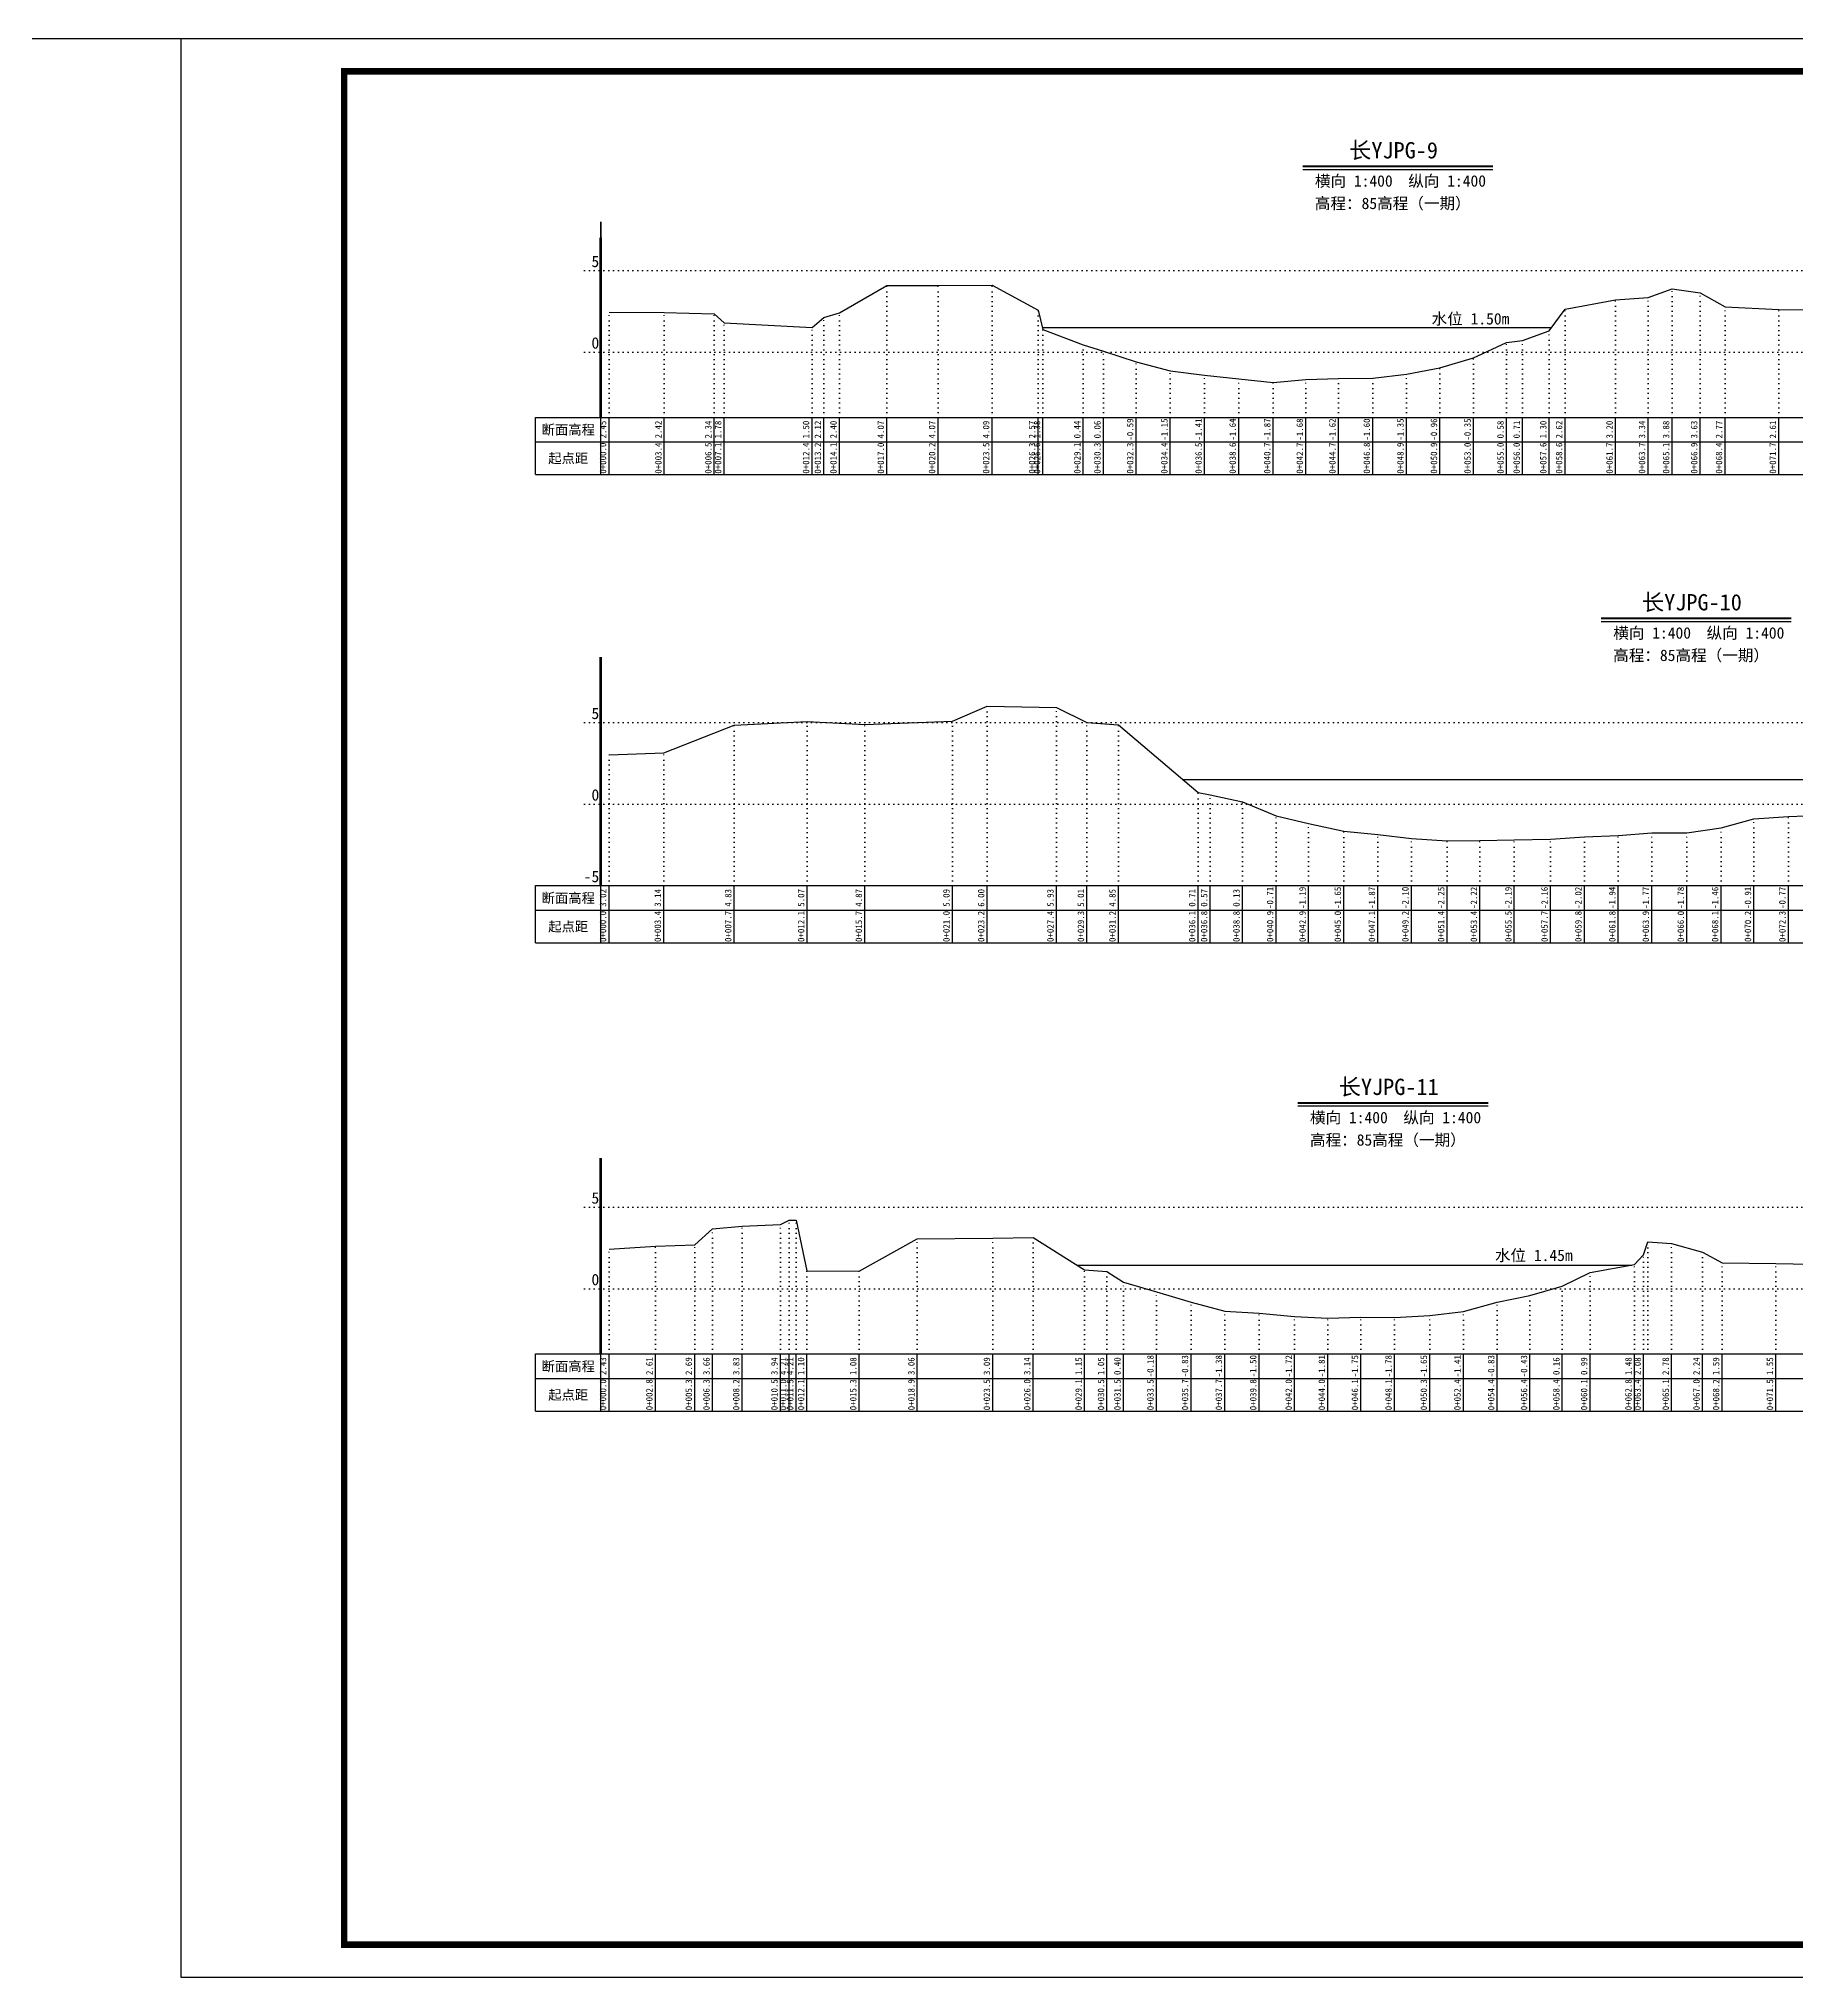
# Model space of a CAD drawing. Header units: millimetres. Extents: x 519117 to 522827, y 3371934 to 3372231.
# Drawn here: x 520504.8 to 520774, y 3371934.1 to 3372231.1 of the extents above; entities that cross this region are included whole.
import ezdxf
from ezdxf.enums import TextEntityAlignment as Align

# ---------------------------------------------------------------- set-up
doc = ezdxf.new("R2010")
doc.units = ezdxf.units.MM
doc.header["$LTSCALE"] = 0.4
doc.header["$MEASUREMENT"] = 0
doc.linetypes.add('X4', pattern=[1.6, 0, -1.6])
for name, color, linetype in [('DMX', 1, 'Continuous'), ('zdm1', 5, 'Continuous'), ('ZDMT5', 3, 'Continuous'), ('图框', 7, 'Continuous'), ('断面名称', 5, 'Continuous'), ('比例尺', 3, 'Continuous'), ('水位', 4, 'Continuous')]:
    doc.layers.add(name, color=color, linetype=linetype)
doc.styles.add('HDM', font='仿宋_GB2312.ttf')

msp = doc.modelspace()

# ---------------------------------------------------------------- linework, layer by layer
at = {"layer": 'DMX', "linetype": 'Continuous', "flags": 128}
for points in [[(520592.11, 3372189.2), (520600.58, 3372189.12), (520608.23, 3372188.92), (520609.73, 3372187.52), (520623.21, 3372186.82), (520625.01, 3372188.37), (520627.41, 3372189.07), (520634.66, 3372193.24), (520642.51, 3372193.24), (520650.78, 3372193.29), (520657.83, 3372189.49), (520658.58, 3372186.52), (520664.76, 3372184.17), (520667.83, 3372183.22), (520672.86, 3372181.59), (520678.08, 3372180.19), (520683.33, 3372179.54), (520688.56, 3372178.97), (520693.86, 3372178.39), (520698.83, 3372178.87), (520703.83, 3372179.02), (520709.11, 3372179.07), (520714.26, 3372179.69), (520719.38, 3372180.67), (520724.53, 3372182.19), (520729.58, 3372184.52), (520732.06, 3372184.84), (520736.13, 3372186.32), (520738.56, 3372189.62), (520746.28, 3372191.06), (520751.26, 3372191.41), (520754.96, 3372192.76), (520759.26, 3372192.14), (520763.06, 3372189.99), (520771.31, 3372189.59), (520783.91, 3372189.51)], [(520592.11, 3372121.36), (520600.48, 3372121.66), (520611.28, 3372125.88), (520622.46, 3372126.48), (520631.28, 3372125.98), (520644.71, 3372126.53), (520650.03, 3372128.81), (520660.63, 3372128.63), (520665.31, 3372126.33), (520670.13, 3372125.93), (520682.36, 3372115.58), (520684.18, 3372115.23), (520689.13, 3372114.13), (520694.28, 3372112.03), (520699.26, 3372110.83), (520704.66, 3372109.68), (520709.88, 3372109.13), (520715.01, 3372108.55), (520720.48, 3372108.18), (520725.51, 3372108.25), (520730.78, 3372108.33), (520736.33, 3372108.43), (520741.51, 3372108.78), (520746.71, 3372108.98), (520751.83, 3372109.4), (520757.21, 3372109.38), (520762.46, 3372110.18), (520767.48, 3372111.55), (520772.76, 3372111.9), (520778.01, 3372112.1)], [(520592.11, 3372045.63), (520599.21, 3372046.08), (520605.23, 3372046.28), (520607.96, 3372048.71), (520612.51, 3372049.13), (520618.36, 3372049.41), (520619.71, 3372050.08), (520620.78, 3372050.08), (520622.43, 3372042.31), (520630.43, 3372042.26), (520639.33, 3372047.2), (520650.91, 3372047.28), (520657.08, 3372047.4), (520664.96, 3372042.43), (520668.38, 3372042.18), (520670.91, 3372040.55), (520675.96, 3372039.1), (520681.26, 3372037.48), (520686.43, 3372036.1), (520691.71, 3372035.8), (520697.13, 3372035.28), (520702.21, 3372035.05), (520707.28, 3372035.2), (520712.43, 3372035.13), (520717.83, 3372035.45), (520722.98, 3372036.05), (520728.16, 3372037.5), (520733.18, 3372038.5), (520738.13, 3372039.95), (520742.38, 3372042.03), (520749.18, 3372043.25), (520750.58, 3372044.75), (520751.23, 3372046.75), (520754.88, 3372046.5), (520759.61, 3372045.15), (520762.61, 3372043.53), (520770.86, 3372043.43), (520776.13, 3372043.3)]]:
    msp.add_lwpolyline(points, dxfattribs=at)
at = {"layer": 'zdm1', "linetype": 'Continuous'}
for p, q in [((520590.73, 3372173.06), (520590.73, 3372200.56)), ((520590.98, 3372173.06), (520590.98, 3372200.56)), ((520580.86, 3372164.31), (520580.86, 3372173.06)), ((520580.86, 3372173.06), (520592.11, 3372173.06)), ((520590.86, 3372164.31), (520590.86, 3372173.06)), ((520592.11, 3372173.06), (520835.03, 3372173.06)), ((520580.86, 3372169.31), (520835.03, 3372169.31)), ((520580.86, 3372164.31), (520835.03, 3372164.31)), ((520590.73, 3372101.31), (520590.73, 3372136.31)), ((520590.98, 3372101.31), (520590.98, 3372136.31)), ((520580.86, 3372092.56), (520580.86, 3372101.31)), ((520580.86, 3372101.31), (520592.11, 3372101.31)), ((520590.86, 3372092.56), (520590.86, 3372101.31)), ((520592.11, 3372101.31), (520926.43, 3372101.31)), ((520580.86, 3372097.56), (520926.43, 3372097.56)), ((520580.86, 3372092.56), (520926.43, 3372092.56)), ((520590.73, 3372029.56), (520590.73, 3372059.56)), ((520590.98, 3372029.56), (520590.98, 3372059.56)), ((520580.86, 3372020.81), (520580.86, 3372029.56)), ((520580.86, 3372029.56), (520592.11, 3372029.56)), ((520590.86, 3372020.81), (520590.86, 3372029.56)), ((520592.11, 3372029.56), (520833.53, 3372029.56)), ((520580.86, 3372025.81), (520833.53, 3372025.81)), ((520580.86, 3372020.81), (520833.53, 3372020.81))]:
    msp.add_line(p, q, dxfattribs=at)
at = {"layer": 'zdm1', "linetype": 'X4'}
for p, q in [((520588.36, 3372195.56), (520837.53, 3372195.56)), ((520588.36, 3372183.06), (520837.53, 3372183.06)), ((520588.36, 3372126.31), (520928.93, 3372126.31)), ((520588.36, 3372113.81), (520928.93, 3372113.81)), ((520588.36, 3372101.31), (520928.93, 3372101.31)), ((520588.36, 3372052.06), (520836.03, 3372052.06)), ((520588.36, 3372039.56), (520836.03, 3372039.56))]:
    msp.add_line(p, q, dxfattribs=at)
at = {"layer": 'zdm1', "linetype": 'Continuous', "flags": 128}
for points in [[(520590.86, 3372200.56, 0.25, 0.25, 0), (520590.86, 3372203.06, 0.25, 0.25, 0)], [(520590.86, 3372195.56, 0.25, 0.25, 0), (520590.86, 3372198.06, 0.25, 0.25, 0)], [(520590.86, 3372190.56, 0.25, 0.25, 0), (520590.86, 3372193.06, 0.25, 0.25, 0)], [(520590.86, 3372185.56, 0.25, 0.25, 0), (520590.86, 3372188.06, 0.25, 0.25, 0)], [(520590.86, 3372180.56, 0.25, 0.25, 0), (520590.86, 3372183.06, 0.25, 0.25, 0)], [(520590.86, 3372175.56, 0.25, 0.25, 0), (520590.86, 3372178.06, 0.25, 0.25, 0)], [(520590.86, 3372133.81, 0.25, 0.25, 0), (520590.86, 3372136.31, 0.25, 0.25, 0)], [(520590.86, 3372128.81, 0.25, 0.25, 0), (520590.86, 3372131.31, 0.25, 0.25, 0)], [(520590.86, 3372123.81, 0.25, 0.25, 0), (520590.86, 3372126.31, 0.25, 0.25, 0)], [(520590.86, 3372118.81, 0.25, 0.25, 0), (520590.86, 3372121.31, 0.25, 0.25, 0)], [(520590.86, 3372113.81, 0.25, 0.25, 0), (520590.86, 3372116.31, 0.25, 0.25, 0)], [(520590.86, 3372108.81, 0.25, 0.25, 0), (520590.86, 3372111.31, 0.25, 0.25, 0)], [(520590.86, 3372103.81, 0.25, 0.25, 0), (520590.86, 3372106.31, 0.25, 0.25, 0)], [(520590.86, 3372057.06, 0.25, 0.25, 0), (520590.86, 3372059.56, 0.25, 0.25, 0)], [(520590.86, 3372052.06, 0.25, 0.25, 0), (520590.86, 3372054.56, 0.25, 0.25, 0)], [(520590.86, 3372047.06, 0.25, 0.25, 0), (520590.86, 3372049.56, 0.25, 0.25, 0)], [(520590.86, 3372042.06, 0.25, 0.25, 0), (520590.86, 3372044.56, 0.25, 0.25, 0)], [(520590.86, 3372037.06, 0.25, 0.25, 0), (520590.86, 3372039.56, 0.25, 0.25, 0)], [(520590.86, 3372032.06, 0.25, 0.25, 0), (520590.86, 3372034.56, 0.25, 0.25, 0)]]:
    msp.add_lwpolyline(points, format="xyseb", dxfattribs=at)
at = {"layer": 'ZDMT5', "linetype": 'X4'}
for p, q in [((520634.66, 3372173.06), (520634.66, 3372193.24)), ((520642.51, 3372173.06), (520642.51, 3372193.24)), ((520650.78, 3372173.06), (520650.78, 3372193.29)), ((520754.96, 3372173.06), (520754.96, 3372192.76)), ((520759.26, 3372173.06), (520759.26, 3372192.14)), ((520592.11, 3372173.06), (520592.11, 3372189.2)), ((520600.58, 3372173.06), (520600.58, 3372189.12)), ((520608.23, 3372173.06), (520608.23, 3372188.92)), ((520627.41, 3372173.06), (520627.41, 3372189.07)), ((520657.83, 3372173.06), (520657.83, 3372189.49)), ((520738.56, 3372173.06), (520738.56, 3372189.62)), ((520746.28, 3372173.06), (520746.28, 3372191.06)), ((520751.26, 3372173.06), (520751.26, 3372191.41)), ((520763.06, 3372173.06), (520763.06, 3372189.99)), ((520771.31, 3372173.06), (520771.31, 3372189.59)), ((520609.73, 3372173.06), (520609.73, 3372187.52)), ((520623.21, 3372173.06), (520623.21, 3372186.82)), ((520625.01, 3372173.06), (520625.01, 3372188.37)), ((520658.58, 3372173.06), (520658.58, 3372186.52)), ((520736.13, 3372173.06), (520736.13, 3372186.32)), ((520664.76, 3372173.06), (520664.76, 3372184.17)), ((520667.83, 3372173.06), (520667.83, 3372183.22)), ((520729.58, 3372173.06), (520729.58, 3372184.52)), ((520732.06, 3372173.06), (520732.06, 3372184.84)), ((520672.86, 3372173.06), (520672.86, 3372181.59)), ((520678.08, 3372173.06), (520678.08, 3372180.19)), ((520714.26, 3372173.06), (520714.26, 3372179.69)), ((520719.38, 3372173.06), (520719.38, 3372180.67)), ((520724.53, 3372173.06), (520724.53, 3372182.19)), ((520683.33, 3372173.06), (520683.33, 3372179.54)), ((520688.56, 3372173.06), (520688.56, 3372178.97)), ((520693.86, 3372173.06), (520693.86, 3372178.39)), ((520698.83, 3372173.06), (520698.83, 3372178.87)), ((520703.83, 3372173.06), (520703.83, 3372179.02)), ((520709.11, 3372173.06), (520709.11, 3372179.07)), ((520622.46, 3372101.31), (520622.46, 3372126.48)), ((520644.71, 3372101.31), (520644.71, 3372126.53)), ((520650.03, 3372101.31), (520650.03, 3372128.81)), ((520660.63, 3372101.31), (520660.63, 3372128.63)), ((520665.31, 3372101.31), (520665.31, 3372126.33)), ((520611.28, 3372101.31), (520611.28, 3372125.88)), ((520631.28, 3372101.31), (520631.28, 3372125.98)), ((520670.13, 3372101.31), (520670.13, 3372125.93)), ((520592.11, 3372101.31), (520592.11, 3372121.36)), ((520600.48, 3372101.31), (520600.48, 3372121.66)), ((520682.36, 3372101.31), (520682.36, 3372115.58)), ((520684.18, 3372101.31), (520684.18, 3372115.23)), ((520689.13, 3372101.31), (520689.13, 3372114.13)), ((520694.28, 3372101.31), (520694.28, 3372112.03)), ((520767.48, 3372101.31), (520767.48, 3372111.55)), ((520772.76, 3372101.31), (520772.76, 3372111.9)), ((520699.26, 3372101.31), (520699.26, 3372110.83)), ((520704.66, 3372101.31), (520704.66, 3372109.68)), ((520709.88, 3372101.31), (520709.88, 3372109.13)), ((520715.01, 3372101.31), (520715.01, 3372108.55)), ((520730.78, 3372101.31), (520730.78, 3372108.33)), ((520736.33, 3372101.31), (520736.33, 3372108.43)), ((520741.51, 3372101.31), (520741.51, 3372108.78)), ((520746.71, 3372101.31), (520746.71, 3372108.98)), ((520751.83, 3372101.31), (520751.83, 3372109.4)), ((520757.21, 3372101.31), (520757.21, 3372109.38)), ((520762.46, 3372101.31), (520762.46, 3372110.18)), ((520720.48, 3372101.31), (520720.48, 3372108.18)), ((520725.51, 3372101.31), (520725.51, 3372108.25)), ((520612.51, 3372029.56), (520612.51, 3372049.13)), ((520618.36, 3372029.56), (520618.36, 3372049.41)), ((520619.71, 3372029.56), (520619.71, 3372050.08)), ((520620.78, 3372029.56), (520620.78, 3372050.08)), ((520599.21, 3372029.56), (520599.21, 3372046.08)), ((520605.23, 3372029.56), (520605.23, 3372046.28)), ((520607.96, 3372029.56), (520607.96, 3372048.71)), ((520639.33, 3372029.56), (520639.33, 3372047.2)), ((520650.91, 3372029.56), (520650.91, 3372047.28)), ((520657.08, 3372029.56), (520657.08, 3372047.4)), ((520751.23, 3372029.56), (520751.23, 3372046.75)), ((520754.88, 3372029.56), (520754.88, 3372046.5)), ((520592.11, 3372029.56), (520592.11, 3372045.63)), ((520749.18, 3372029.56), (520749.18, 3372043.25)), ((520750.58, 3372029.56), (520750.58, 3372044.75)), ((520759.61, 3372029.56), (520759.61, 3372045.15)), ((520762.61, 3372029.56), (520762.61, 3372043.53)), ((520770.86, 3372029.56), (520770.86, 3372043.43)), ((520622.43, 3372029.56), (520622.43, 3372042.31)), ((520630.43, 3372029.56), (520630.43, 3372042.26)), ((520664.96, 3372029.56), (520664.96, 3372042.43)), ((520668.38, 3372029.56), (520668.38, 3372042.18)), ((520670.91, 3372029.56), (520670.91, 3372040.55)), ((520742.38, 3372029.56), (520742.38, 3372042.03)), ((520675.96, 3372029.56), (520675.96, 3372039.1)), ((520681.26, 3372029.56), (520681.26, 3372037.48)), ((520728.16, 3372029.56), (520728.16, 3372037.5)), ((520733.18, 3372029.56), (520733.18, 3372038.5)), ((520738.13, 3372029.56), (520738.13, 3372039.95)), ((520686.43, 3372029.56), (520686.43, 3372036.1)), ((520691.71, 3372029.56), (520691.71, 3372035.8)), ((520697.13, 3372029.56), (520697.13, 3372035.28)), ((520702.21, 3372029.56), (520702.21, 3372035.05)), ((520707.28, 3372029.56), (520707.28, 3372035.2)), ((520712.43, 3372029.56), (520712.43, 3372035.13)), ((520717.83, 3372029.56), (520717.83, 3372035.45)), ((520722.98, 3372029.56), (520722.98, 3372036.05))]:
    msp.add_line(p, q, dxfattribs=at)
at = {"layer": 'ZDMT5', "linetype": 'Continuous'}
for p, q in [((520592.11, 3372164.31), (520592.11, 3372173.06)), ((520600.58, 3372164.31), (520600.58, 3372173.06)), ((520608.23, 3372164.31), (520608.23, 3372173.06)), ((520609.73, 3372164.31), (520609.73, 3372173.06)), ((520623.21, 3372164.31), (520623.21, 3372173.06)), ((520625.01, 3372164.31), (520625.01, 3372173.06)), ((520627.41, 3372164.31), (520627.41, 3372173.06)), ((520634.66, 3372164.31), (520634.66, 3372173.06)), ((520642.51, 3372164.31), (520642.51, 3372173.06)), ((520650.78, 3372164.31), (520650.78, 3372173.06)), ((520657.83, 3372164.31), (520657.83, 3372173.06)), ((520658.58, 3372164.31), (520658.58, 3372173.06)), ((520664.76, 3372164.31), (520664.76, 3372173.06)), ((520667.83, 3372164.31), (520667.83, 3372173.06)), ((520672.86, 3372164.31), (520672.86, 3372173.06)), ((520678.08, 3372164.31), (520678.08, 3372173.06)), ((520683.33, 3372164.31), (520683.33, 3372173.06)), ((520688.56, 3372164.31), (520688.56, 3372173.06)), ((520693.86, 3372164.31), (520693.86, 3372173.06)), ((520698.83, 3372164.31), (520698.83, 3372173.06)), ((520703.83, 3372164.31), (520703.83, 3372173.06)), ((520709.11, 3372164.31), (520709.11, 3372173.06)), ((520714.26, 3372164.31), (520714.26, 3372173.06)), ((520719.38, 3372164.31), (520719.38, 3372173.06)), ((520724.53, 3372164.31), (520724.53, 3372173.06)), ((520729.58, 3372164.31), (520729.58, 3372173.06)), ((520732.06, 3372164.31), (520732.06, 3372173.06)), ((520736.13, 3372164.31), (520736.13, 3372173.06)), ((520738.56, 3372164.31), (520738.56, 3372173.06)), ((520746.28, 3372164.31), (520746.28, 3372173.06)), ((520751.26, 3372164.31), (520751.26, 3372173.06)), ((520754.96, 3372164.31), (520754.96, 3372173.06)), ((520759.26, 3372164.31), (520759.26, 3372173.06)), ((520763.06, 3372164.31), (520763.06, 3372173.06)), ((520771.31, 3372164.31), (520771.31, 3372173.06)), ((520592.11, 3372092.56), (520592.11, 3372101.31)), ((520600.48, 3372092.56), (520600.48, 3372101.31)), ((520611.28, 3372092.56), (520611.28, 3372101.31)), ((520622.46, 3372092.56), (520622.46, 3372101.31)), ((520631.28, 3372092.56), (520631.28, 3372101.31)), ((520644.71, 3372092.56), (520644.71, 3372101.31)), ((520650.03, 3372092.56), (520650.03, 3372101.31)), ((520660.63, 3372092.56), (520660.63, 3372101.31)), ((520665.31, 3372092.56), (520665.31, 3372101.31)), ((520670.13, 3372092.56), (520670.13, 3372101.31)), ((520682.36, 3372092.56), (520682.36, 3372101.31)), ((520684.18, 3372092.56), (520684.18, 3372101.31)), ((520689.13, 3372092.56), (520689.13, 3372101.31)), ((520694.28, 3372092.56), (520694.28, 3372101.31)), ((520699.26, 3372092.56), (520699.26, 3372101.31)), ((520704.66, 3372092.56), (520704.66, 3372101.31)), ((520709.88, 3372092.56), (520709.88, 3372101.31)), ((520715.01, 3372092.56), (520715.01, 3372101.31)), ((520720.48, 3372092.56), (520720.48, 3372101.31)), ((520725.51, 3372092.56), (520725.51, 3372101.31)), ((520730.78, 3372092.56), (520730.78, 3372101.31)), ((520736.33, 3372092.56), (520736.33, 3372101.31)), ((520741.51, 3372092.56), (520741.51, 3372101.31)), ((520746.71, 3372092.56), (520746.71, 3372101.31)), ((520751.83, 3372092.56), (520751.83, 3372101.31)), ((520757.21, 3372092.56), (520757.21, 3372101.31)), ((520762.46, 3372092.56), (520762.46, 3372101.31)), ((520767.48, 3372092.56), (520767.48, 3372101.31)), ((520772.76, 3372092.56), (520772.76, 3372101.31)), ((520592.11, 3372020.81), (520592.11, 3372029.56)), ((520599.21, 3372020.81), (520599.21, 3372029.56)), ((520605.23, 3372020.81), (520605.23, 3372029.56)), ((520607.96, 3372020.81), (520607.96, 3372029.56)), ((520612.51, 3372020.81), (520612.51, 3372029.56)), ((520618.36, 3372020.81), (520618.36, 3372029.56)), ((520619.71, 3372020.81), (520619.71, 3372029.56)), ((520620.78, 3372020.81), (520620.78, 3372029.56)), ((520622.43, 3372020.81), (520622.43, 3372029.56)), ((520630.43, 3372020.81), (520630.43, 3372029.56)), ((520639.33, 3372020.81), (520639.33, 3372029.56)), ((520650.91, 3372020.81), (520650.91, 3372029.56)), ((520657.08, 3372020.81), (520657.08, 3372029.56)), ((520664.96, 3372020.81), (520664.96, 3372029.56)), ((520668.38, 3372020.81), (520668.38, 3372029.56)), ((520670.91, 3372020.81), (520670.91, 3372029.56)), ((520675.96, 3372020.81), (520675.96, 3372029.56)), ((520681.26, 3372020.81), (520681.26, 3372029.56)), ((520686.43, 3372020.81), (520686.43, 3372029.56)), ((520691.71, 3372020.81), (520691.71, 3372029.56)), ((520697.13, 3372020.81), (520697.13, 3372029.56)), ((520702.21, 3372020.81), (520702.21, 3372029.56)), ((520707.28, 3372020.81), (520707.28, 3372029.56)), ((520712.43, 3372020.81), (520712.43, 3372029.56)), ((520717.83, 3372020.81), (520717.83, 3372029.56)), ((520722.98, 3372020.81), (520722.98, 3372029.56)), ((520728.16, 3372020.81), (520728.16, 3372029.56)), ((520733.18, 3372020.81), (520733.18, 3372029.56)), ((520738.13, 3372020.81), (520738.13, 3372029.56)), ((520742.38, 3372020.81), (520742.38, 3372029.56)), ((520749.18, 3372020.81), (520749.18, 3372029.56)), ((520750.58, 3372020.81), (520750.58, 3372029.56)), ((520754.88, 3372020.81), (520754.88, 3372029.56)), ((520759.61, 3372020.81), (520759.61, 3372029.56)), ((520762.61, 3372020.81), (520762.61, 3372029.56)), ((520770.86, 3372020.81), (520770.86, 3372029.56))]:
    msp.add_line(p, q, dxfattribs=at)
at = {"layer": '图框', "flags": 128}
msp.add_lwpolyline([(520526.53, 3371934.06), (520946.53, 3371934.06), (520946.53, 3372231.06), (520526.53, 3372231.06)], close=True, dxfattribs=at)
at = {"layer": '图框', "const_width": 1, "flags": 128}
msp.add_lwpolyline([(520551.53, 3371939.06), (520941.53, 3371939.06), (520941.53, 3372226.06), (520551.53, 3372226.06)], close=True, dxfattribs=at)
at = {"layer": '比例尺', "linetype": 'Continuous'}
msp.add_line((520526.53, 3372231.06), (520476.53, 3372231.06), dxfattribs=at)
at = {"layer": '比例尺', "color": 3, "linetype": 'Continuous', "lineweight": 40}
for p, q in [((520698.38, 3372211.55), (520727.51, 3372211.55)), ((520744.08, 3372142.3), (520773.21, 3372142.3)), ((520697.63, 3372068.05), (520726.76, 3372068.05))]:
    msp.add_line(p, q, dxfattribs=at)
at = {"layer": '比例尺', "color": 3, "linetype": 'Continuous'}
for p, q in [((520698.38, 3372211.05), (520727.51, 3372211.05)), ((520744.08, 3372141.8), (520773.21, 3372141.8)), ((520697.63, 3372067.55), (520726.76, 3372067.55))]:
    msp.add_line(p, q, dxfattribs=at)
at = {"layer": '水位', "color": 6, "linetype": 'Continuous', "flags": 128}
for points in [[(520658.51, 3372186.82), (520658.58, 3372186.82), (520664.76, 3372186.82), (520667.83, 3372186.82), (520672.86, 3372186.82), (520678.08, 3372186.82), (520683.33, 3372186.82), (520688.56, 3372186.82), (520693.86, 3372186.82), (520698.83, 3372186.82), (520703.83, 3372186.82), (520709.11, 3372186.82), (520714.26, 3372186.82), (520719.38, 3372186.82), (520724.53, 3372186.82), (520729.58, 3372186.82), (520732.06, 3372186.82), (520736.13, 3372186.82), (520736.5, 3372186.82)], [(520680, 3372117.57), (520682.36, 3372117.57), (520684.18, 3372117.57), (520689.13, 3372117.57), (520694.28, 3372117.57), (520699.26, 3372117.57), (520704.66, 3372117.57), (520709.88, 3372117.57), (520715.01, 3372117.57), (520720.48, 3372117.57), (520725.51, 3372117.57), (520730.78, 3372117.57), (520736.33, 3372117.57), (520741.51, 3372117.57), (520746.71, 3372117.57), (520751.83, 3372117.57), (520757.21, 3372117.57), (520762.46, 3372117.57), (520767.48, 3372117.57), (520772.76, 3372117.57), (520778.01, 3372117.57)], [(520663.78, 3372043.18), (520664.96, 3372043.18), (520668.38, 3372043.18), (520670.91, 3372043.18), (520675.96, 3372043.18), (520681.26, 3372043.18), (520686.43, 3372043.18), (520691.71, 3372043.18), (520697.13, 3372043.18), (520702.21, 3372043.18), (520707.28, 3372043.18), (520712.43, 3372043.18), (520717.83, 3372043.18), (520722.98, 3372043.18), (520728.16, 3372043.18), (520733.18, 3372043.18), (520738.13, 3372043.18), (520742.38, 3372043.18), (520748.77, 3372043.18)]]:
    msp.add_lwpolyline(points, dxfattribs=at)

# ---------------------------------------------------------------- texts
at = {"layer": 'zdm1', "linetype": 'Continuous', "style": 'HDM'}
for s, p in [('5', (520590.61, 3372195.56)), ('0', (520590.61, 3372183.06)), ('5', (520590.61, 3372126.31)), ('0', (520590.61, 3372113.81)), ('-5', (520590.61, 3372101.31)), ('5', (520590.61, 3372052.06)), ('0', (520590.61, 3372039.56))]:
    msp.add_text(s, height=1.75, dxfattribs=at).set_placement(p, align=Align.BOTTOM_RIGHT)
for s, p in [('断面高程', (520585.86, 3372171.19)), ('起点距', (520585.86, 3372166.81)), ('断面高程', (520585.86, 3372099.44)), ('起点距', (520585.86, 3372095.06)), ('断面高程', (520585.86, 3372027.69)), ('起点距', (520585.86, 3372023.31))]:
    msp.add_text(s, height=1.5, dxfattribs=at).set_placement(p, align=Align.MIDDLE)
at = {"layer": 'ZDMT5', "linetype": 'Continuous', "style": 'HDM'}
for s, p in [('2.45', (520591.98, 3372171.19)), ('2.42', (520600.46, 3372171.19)), ('2.34', (520608.11, 3372171.19)), ('1.78', (520609.61, 3372171.19)), ('1.50', (520623.08, 3372171.19)), ('2.12', (520624.88, 3372171.19)), ('2.40', (520627.28, 3372171.19)), ('4.07', (520634.53, 3372171.19)), ('4.07', (520642.38, 3372171.19)), ('4.09', (520650.66, 3372171.19)), ('2.57', (520657.71, 3372171.19)), ('1.38', (520658.46, 3372171.19)), ('0.44', (520664.63, 3372171.19)), ('0.06', (520667.71, 3372171.19)), ('-0.59', (520672.73, 3372171.19)), ('-1.15', (520677.96, 3372171.19)), ('-1.41', (520683.21, 3372171.19)), ('-1.64', (520688.43, 3372171.19)), ('-1.87', (520693.73, 3372171.19)), ('-1.68', (520698.71, 3372171.19)), ('-1.62', (520703.71, 3372171.19)), ('-1.60', (520708.98, 3372171.19)), ('-1.35', (520714.13, 3372171.19)), ('-0.96', (520719.26, 3372171.19)), ('-0.35', (520724.41, 3372171.19)), ('0.58', (520729.46, 3372171.19)), ('0.71', (520731.93, 3372171.19)), ('1.30', (520736.01, 3372171.19)), ('2.62', (520738.43, 3372171.19)), ('3.20', (520746.16, 3372171.19)), ('3.34', (520751.13, 3372171.19)), ('3.88', (520754.83, 3372171.19)), ('3.63', (520759.13, 3372171.19)), ('2.77', (520762.93, 3372171.19)), ('2.61', (520771.18, 3372171.19)), ('0+000.0', (520591.98, 3372166.81)), ('0+003.4', (520600.46, 3372166.81)), ('0+006.5', (520608.11, 3372166.81)), ('0+007.1', (520609.61, 3372166.81)), ('0+012.4', (520623.08, 3372166.81)), ('0+013.2', (520624.88, 3372166.81)), ('0+014.1', (520627.28, 3372166.81)), ('0+017.0', (520634.53, 3372166.81)), ('0+020.2', (520642.38, 3372166.81)), ('0+023.5', (520650.66, 3372166.81)), ('0+026.3', (520657.71, 3372166.81)), ('0+026.6', (520658.46, 3372166.81)), ('0+029.1', (520664.63, 3372166.81)), ('0+030.3', (520667.71, 3372166.81)), ('0+032.3', (520672.73, 3372166.81)), ('0+034.4', (520677.96, 3372166.81)), ('0+036.5', (520683.21, 3372166.81)), ('0+038.6', (520688.43, 3372166.81)), ('0+040.7', (520693.73, 3372166.81)), ('0+042.7', (520698.71, 3372166.81)), ('0+044.7', (520703.71, 3372166.81)), ('0+046.8', (520708.98, 3372166.81)), ('0+048.9', (520714.13, 3372166.81)), ('0+050.9', (520719.26, 3372166.81)), ('0+053.0', (520724.41, 3372166.81)), ('0+055.0', (520729.46, 3372166.81)), ('0+056.0', (520731.93, 3372166.81)), ('0+057.6', (520736.01, 3372166.81)), ('0+058.6', (520738.43, 3372166.81)), ('0+061.7', (520746.16, 3372166.81)), ('0+063.7', (520751.13, 3372166.81)), ('0+065.1', (520754.83, 3372166.81)), ('0+066.9', (520759.13, 3372166.81)), ('0+068.4', (520762.93, 3372166.81)), ('0+071.7', (520771.18, 3372166.81)), ('3.02', (520591.98, 3372099.44)), ('3.14', (520600.36, 3372099.44)), ('4.83', (520611.16, 3372099.44)), ('5.07', (520622.33, 3372099.44)), ('4.87', (520631.16, 3372099.44)), ('5.09', (520644.58, 3372099.44)), ('6.00', (520649.91, 3372099.44)), ('5.93', (520660.51, 3372099.44)), ('5.01', (520665.18, 3372099.44)), ('4.85', (520670.01, 3372099.44)), ('0.71', (520682.23, 3372099.44)), ('0.57', (520684.06, 3372099.44)), ('0.13', (520689.01, 3372099.44)), ('-0.71', (520694.16, 3372099.44)), ('-1.19', (520699.13, 3372099.44)), ('-1.65', (520704.53, 3372099.44)), ('-1.87', (520709.76, 3372099.44)), ('-2.10', (520714.88, 3372099.44)), ('-2.25', (520720.36, 3372099.44)), ('-2.22', (520725.38, 3372099.44)), ('-2.19', (520730.66, 3372099.44)), ('-2.16', (520736.21, 3372099.44)), ('-2.02', (520741.38, 3372099.44)), ('-1.94', (520746.58, 3372099.44)), ('-1.77', (520751.71, 3372099.44)), ('-1.78', (520757.08, 3372099.44)), ('-1.46', (520762.33, 3372099.44)), ('-0.91', (520767.36, 3372099.44)), ('-0.77', (520772.63, 3372099.44)), ('0+000.0', (520591.98, 3372095.06)), ('0+003.4', (520600.36, 3372095.06)), ('0+007.7', (520611.16, 3372095.06)), ('0+012.1', (520622.33, 3372095.06)), ('0+015.7', (520631.16, 3372095.06)), ('0+021.0', (520644.58, 3372095.06)), ('0+023.2', (520649.91, 3372095.06)), ('0+027.4', (520660.51, 3372095.06)), ('0+029.3', (520665.18, 3372095.06)), ('0+031.2', (520670.01, 3372095.06)), ('0+036.1', (520682.23, 3372095.06)), ('0+036.8', (520684.06, 3372095.06)), ('0+038.8', (520689.01, 3372095.06)), ('0+040.9', (520694.16, 3372095.06)), ('0+042.9', (520699.13, 3372095.06)), ('0+045.0', (520704.53, 3372095.06)), ('0+047.1', (520709.76, 3372095.06)), ('0+049.2', (520714.88, 3372095.06)), ('0+051.4', (520720.36, 3372095.06)), ('0+053.4', (520725.38, 3372095.06)), ('0+055.5', (520730.66, 3372095.06)), ('0+057.7', (520736.21, 3372095.06)), ('0+059.8', (520741.38, 3372095.06)), ('0+061.8', (520746.58, 3372095.06)), ('0+063.9', (520751.71, 3372095.06)), ('0+066.0', (520757.08, 3372095.06)), ('0+068.1', (520762.33, 3372095.06)), ('0+070.2', (520767.36, 3372095.06)), ('0+072.3', (520772.63, 3372095.06)), ('2.43', (520591.98, 3372027.69)), ('2.61', (520599.08, 3372027.69)), ('2.69', (520605.11, 3372027.69)), ('3.66', (520607.83, 3372027.69)), ('3.83', (520612.38, 3372027.69)), ('3.94', (520618.23, 3372027.69)), ('4.21', (520619.58, 3372027.69)), ('4.21', (520620.66, 3372027.69)), ('1.10', (520622.31, 3372027.69)), ('1.08', (520630.31, 3372027.69)), ('3.06', (520639.21, 3372027.69)), ('3.09', (520650.78, 3372027.69)), ('3.14', (520656.96, 3372027.69)), ('1.15', (520664.83, 3372027.69)), ('1.05', (520668.26, 3372027.69)), ('0.40', (520670.78, 3372027.69)), ('-0.18', (520675.83, 3372027.69)), ('-0.83', (520681.13, 3372027.69)), ('-1.38', (520686.31, 3372027.69)), ('-1.50', (520691.58, 3372027.69)), ('-1.72', (520697.01, 3372027.69)), ('-1.81', (520702.08, 3372027.69)), ('-1.75', (520707.16, 3372027.69)), ('-1.78', (520712.31, 3372027.69)), ('-1.65', (520717.71, 3372027.69)), ('-1.41', (520722.86, 3372027.69)), ('-0.83', (520728.03, 3372027.69)), ('-0.43', (520733.06, 3372027.69)), ('0.16', (520738.01, 3372027.69)), ('0.99', (520742.26, 3372027.69)), ('1.48', (520749.06, 3372027.69)), ('2.08', (520750.46, 3372027.69)), ('2.78', (520754.76, 3372027.69)), ('2.24', (520759.48, 3372027.69)), ('1.59', (520762.48, 3372027.69)), ('1.55', (520770.73, 3372027.69)), ('0+000.0', (520591.98, 3372023.31)), ('0+002.8', (520599.08, 3372023.31)), ('0+005.3', (520605.11, 3372023.31)), ('0+006.3', (520607.83, 3372023.31)), ('0+008.2', (520612.38, 3372023.31)), ('0+010.5', (520618.23, 3372023.31)), ('0+011.0', (520619.58, 3372023.31)), ('0+011.5', (520620.66, 3372023.31)), ('0+012.1', (520622.31, 3372023.31)), ('0+015.3', (520630.31, 3372023.31)), ('0+018.9', (520639.21, 3372023.31)), ('0+023.5', (520650.78, 3372023.31)), ('0+026.0', (520656.96, 3372023.31)), ('0+029.1', (520664.83, 3372023.31)), ('0+030.5', (520668.26, 3372023.31)), ('0+031.5', (520670.78, 3372023.31)), ('0+033.5', (520675.83, 3372023.31)), ('0+035.7', (520681.13, 3372023.31)), ('0+037.7', (520686.31, 3372023.31)), ('0+039.8', (520691.58, 3372023.31)), ('0+042.0', (520697.01, 3372023.31)), ('0+044.0', (520702.08, 3372023.31)), ('0+046.1', (520707.16, 3372023.31)), ('0+048.1', (520712.31, 3372023.31)), ('0+050.3', (520717.71, 3372023.31)), ('0+052.4', (520722.86, 3372023.31)), ('0+054.4', (520728.03, 3372023.31)), ('0+056.4', (520733.06, 3372023.31)), ('0+058.4', (520738.01, 3372023.31)), ('0+060.1', (520742.26, 3372023.31)), ('0+062.8', (520749.06, 3372023.31)), ('0+063.4', (520750.46, 3372023.31)), ('0+065.1', (520754.76, 3372023.31)), ('0+067.0', (520759.48, 3372023.31)), ('0+068.2', (520762.48, 3372023.31)), ('0+071.5', (520770.73, 3372023.31))]:
    msp.add_text(s, height=1, rotation=90, dxfattribs=at).set_placement(p, align=Align.BOTTOM_CENTER)
at = {"layer": '断面名称', "color": 5, "linetype": 'Continuous', "style": 'HDM'}
for s, p in [('长YJPG-9', (520712.28, 3372214.03)), ('长YJPG-10', (520757.98, 3372144.78)), ('长YJPG-11', (520711.53, 3372070.53))]:
    msp.add_text(s, height=2.5, dxfattribs=at).set_placement(p, align=Align.MIDDLE)
at = {"layer": '比例尺', "color": 3, "linetype": 'Continuous', "style": 'HDM'}
for s, p in [('横向 1:400  纵向 1:400', (520726.45, 3372207.88)), ('高程：85高程（一期）', (520724.09, 3372204.45)), ('横向 1:400  纵向 1:400', (520772.15, 3372138.63)), ('高程：85高程（一期）', (520769.79, 3372135.2)), ('横向 1:400  纵向 1:400', (520725.7, 3372064.38)), ('高程：85高程（一期）', (520723.34, 3372060.95))]:
    msp.add_text(s, height=1.75, dxfattribs=at).set_placement(p, align=Align.BOTTOM_RIGHT)
at = {"layer": '水位', "color": 6, "style": 'HDM'}
for s, p in [('水位 1.50m ', (520724.67, 3372188.2)), ('水位 1.45m ', (520734.36, 3372044.71))]:
    msp.add_text(s, height=1.75, dxfattribs=at).set_placement(p, align=Align.MIDDLE)

doc.saveas('drawing.dxf')
